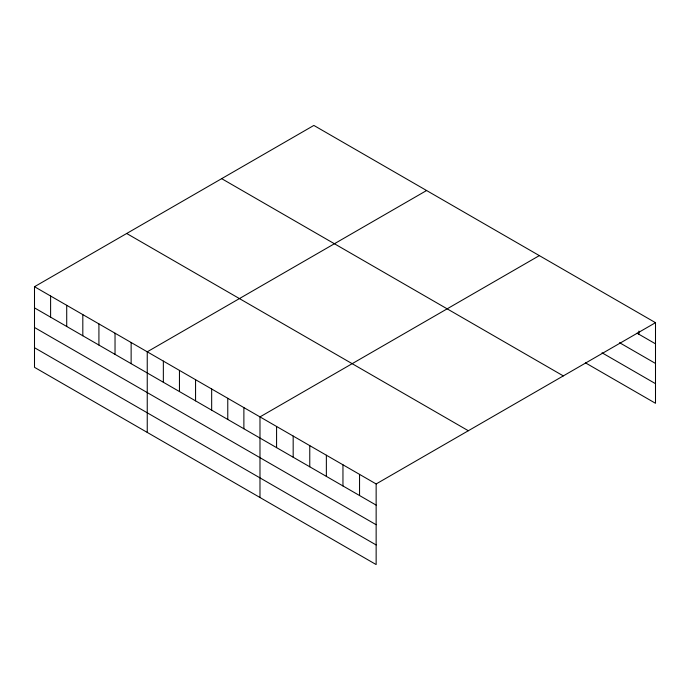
<?xml version="1.0" encoding="UTF-8"?>
<svg xmlns="http://www.w3.org/2000/svg" width="690" height="690" viewBox="0 0 690 690"><rect width="100%" height="100%" fill="white"/><g stroke="black" fill="none" stroke-linecap="round" stroke-linejoin="round"><path stroke-width="1.03" d="M376.145 524.736L376.145 483.957L34.5 286.712L34.5 367.322L376.145 564.567L376.145 524.736L34.5 327.491M585.439 362.837L655.5 403.288L655.5 322.679L313.855 125.433L34.5 286.712M426.601 190.518L147.246 351.805L147.246 432.414M539.339 255.611L259.983 416.898L259.983 497.507M376.145 483.957L655.5 322.679M637.06 333.184L655.5 343.827M619.542 342.689L655.5 363.449M602.034 352.797L655.5 383.666M221.671 178.658L563.316 375.903M126.684 233.487L468.329 430.741M34.5 307.869L376.145 505.115M34.5 347.708L376.145 544.953M638.906 331.079L638.906 334.253M359.55 474.384L359.55 495.532M342.956 464.801L342.956 485.958M326.361 455.219L326.361 476.376M309.767 445.636L309.767 466.794M293.172 436.054L293.172 457.211M276.578 426.48L276.578 447.629M243.881 407.6L243.881 428.757M227.769 398.303L227.769 419.451M211.666 389.005L211.666 410.153M195.563 379.698L195.563 400.856M179.452 370.401L179.452 391.558M163.349 361.103L163.349 382.26M131.135 342.507L131.135 363.665M115.032 333.21L115.032 354.367M98.92 323.912L98.92 345.06M82.817 314.614L82.817 335.763M66.714 305.316L66.714 326.465M50.603 296.01L50.603 317.167"/></g></svg>
